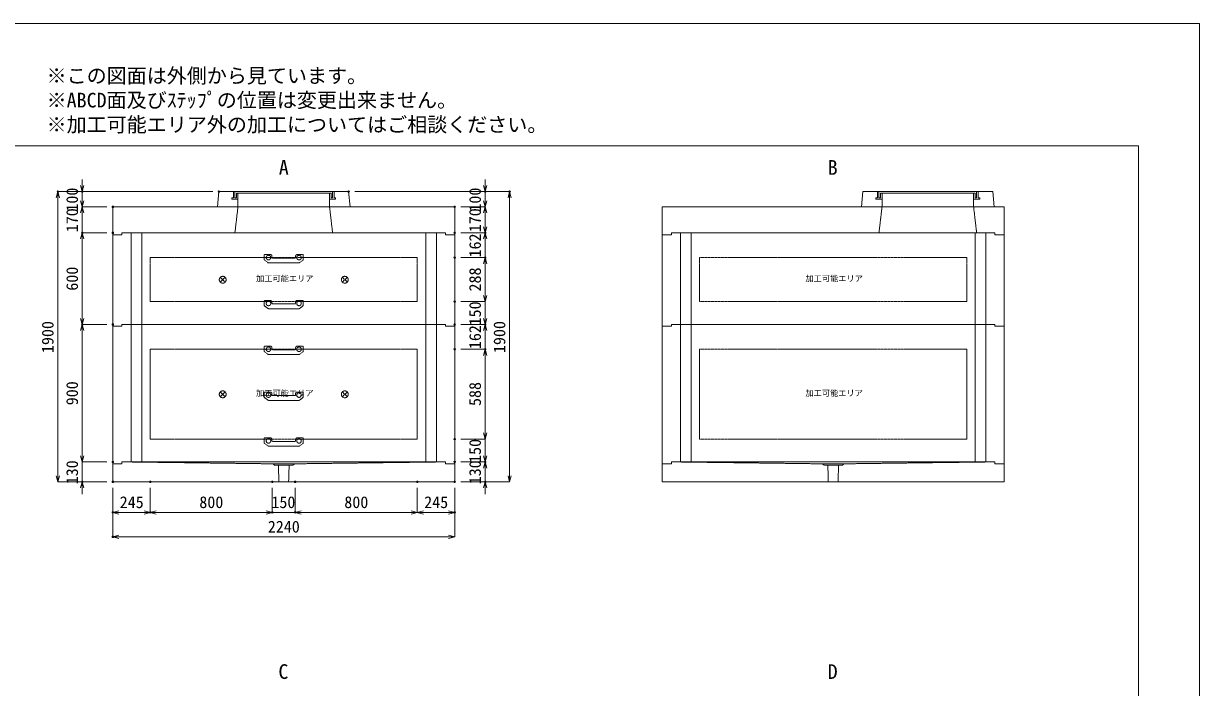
# Model space of a CAD drawing. Units: millimetres, scale not verified. Extents: x -5940 to 5940, y -4200 to 4200.
# Drawn here: x -1765 to 5940, y -146 to 4200 of the extents above; entities that cross this region are included whole.
import ezdxf
from ezdxf.enums import TextEntityAlignment as Align

# ---------------------------------------------------------------- set-up
doc = ezdxf.new("R2010")
doc.units = ezdxf.units.MM
doc.header["$LTSCALE"] = 20
doc.header["$PDMODE"] = 32
doc.header["$PDSIZE"] = 10
doc.linetypes.add('LONG_DASHED1', pattern=[7, 6, -1])
doc.linetypes.add('LONG_DOUBLE_CHAIN', pattern=[21.8, 18, -1, 0.6, -0.6, 0.6, -1])
for name, color, linetype, lineweight in [('0-0_D-TTL', 7, 'Continuous', 9), ('0-1_Defpoints', 7, 'Continuous', 9), ('0-3_D-TTL-TXT', 7, 'Continuous', 9), ('0-4_D-STR-TXT', 7, 'Continuous', 9), ('0-5_D-STR-DIM', 3, 'Continuous', 9), ('0-6_0', 7, 'Continuous', 9), ('0-7_D-STR', 7, 'Continuous', 9), ('0-9_D-STR-STR4', 134, 'LONG_DASHED1', 9), ('0-A_D-STR-STR3', 2, 'LONG_DASHED1', 9), ('0-B_D-STR-STR5', 1, 'LONG_DOUBLE_CHAIN', 9)]:
    doc.layers.add(name, color=color, linetype=linetype, lineweight=lineweight)
doc.styles.add('ＭＳ ゴシック', font='')
doc.styles.get('ＭＳ ゴシック').set_extended_font_data('MS Gothic')

# ---------------------------------------------------------------- blocks, each defined once
blk = doc.blocks.new('A$C4DE05FD1')
at = {"layer": '0-0_D-TTL', "color": 134}
for p, q in [((4000, 76000), (114800, 76000)), ((114800, 76000), (114800, 4000))]:
    blk.add_line(p, q, dxfattribs=at)
at = {"layer": '0-1_Defpoints', "color": 134}
for p, q in [((0, 84000), (118800, 84000)), ((118800, 84000), (118800, 0))]:
    blk.add_line(p, q, dxfattribs=at)
at = {"layer": '0-3_D-TTL-TXT', "style": 'ＭＳ ゴシック'}
for s, p in [('※この図面は外側から見ています。', (43260.9, 79815.7)), ('※ABCD面及びｽﾃｯﾌﾟの位置は変更出来ません。', (43260.9, 78215.7)), ('※加工可能エリア外の加工についてはご相談ください。', (43260.9, 76615.7))]:
    blk.add_text(s, height=962.2, dxfattribs=at).set_placement(p, align=Align.BOTTOM_LEFT)
blk = doc.blocks.new('_Open30')
at = {"layer": '0-6_0'}
blk.add_line((0, 0), (-20, 0), dxfattribs=at)
blk.add_lwpolyline([(-20, 5.36), (0, 0), (-20, -5.36)], dxfattribs=at)
blk = doc.blocks.new('A$C31CA379A')
at = {"layer": '0-4_D-STR-TXT', "style": 'ＭＳ ゴシック'}
for s, p in [('A', (-325.9, -2190.5)), ('B', (35638.6, -2190.5)), ('C', (-351.4, -35190.5)), ('D', (35638.6, -35190.5))]:
    blk.add_text(s, height=962.2, dxfattribs=at).set_placement(p, align=Align.BOTTOM_LEFT)
blk = doc.blocks.new('A$C17EB7B83')
at = {"layer": '0-7_D-STR'}
for p, q in [((-22400, 3400), (22400, 3400)), ((-22400, 3400), (-22400, -240)), ((22400, 3400), (22400, -240)), ((-21200, 0), (21200, 0))]:
    blk.add_line(p, q, dxfattribs=at)
at = {"layer": '0-7_D-STR', "linetype": 'LONG_DASHED1'}
for p, q in [((-6000, 3400), (-6400, 0)), ((6000, 3400), (6400, 0))]:
    blk.add_line(p, q, dxfattribs=at)
at = {"layer": '0-7_D-STR'}
for points in [[(-22400, -240), (-21200, -240), (-21200, 0)], [(22400, -240), (21200, -240), (21200, 0)]]:
    blk.add_lwpolyline(points, dxfattribs=at)
blk = doc.blocks.new('A$C576B1677')
at = {"layer": '0-7_D-STR'}
for p, q in [((-22400, 3400), (22400, 3400)), ((-22400, 3400), (-22400, -240)), ((22400, 3400), (22400, -240)), ((-21200, 0), (21200, 0))]:
    blk.add_line(p, q, dxfattribs=at)
at = {"layer": '0-7_D-STR', "linetype": 'LONG_DASHED1'}
for p, q in [((6400, 3400), (6000, 0)), ((18400, 3400), (18800, 0))]:
    blk.add_line(p, q, dxfattribs=at)
at = {"layer": '0-7_D-STR'}
for points in [[(-22400, -240), (-21200, -240), (-21200, 0)], [(22400, -240), (21200, -240), (21200, 0)]]:
    blk.add_lwpolyline(points, dxfattribs=at)
blk = doc.blocks.new('A$C019679C0')
at = {"layer": '0-7_D-STR'}
for p, q in [((-8700, 0), (-8500, 2000)), ((8500, 2000), (-8500, 2000)), ((8700, 0), (8500, 2000)), ((-8700, 0), (8700, 0))]:
    blk.add_line(p, q, dxfattribs=at)
at = {"layer": '0-7_D-STR', "linetype": 'LONG_DASHED1'}
for p, q in [((-6000, 0), (-6000, 1800)), ((6000, 1800), (6000, 0))]:
    blk.add_line(p, q, dxfattribs=at)
at = {"layer": '0-9_D-STR-STR4'}
for points in [[(-6600, 2000), (-6600, 1200), (-6800, 1200), (-6800, 1000), (-6000, 1000)], [(-6000, 1800), (-6200, 1800), (-6200, 1200), (-6400, 1200), (-6400, 2000)], [(-6000, 1800), (6000, 1800), (6200, 1800)], [(6600, 2000), (6600, 1200), (6800, 1200), (6800, 1000), (6000, 1000)], [(6200, 1800), (6200, 1200), (6400, 1200), (6400, 2000)]]:
    blk.add_lwpolyline(points, dxfattribs=at)
blk = doc.blocks.new('A$C539D7795')
at = {"layer": '0-7_D-STR'}
for p, q in [((-21200, -240), (-21200, 0)), ((21200, 0), (-21200, 0)), ((-22400, -240), (-21200, -240)), ((22400, -240), (22400, -2600))]:
    blk.add_line(p, q, dxfattribs=at)
at = {"layer": '0-7_D-STR', "linetype": 'LONG_DASHED1'}
for p, q in [((-1400, -240), (-20000, 0)), ((1400, -240), (20000, 0)), ((-1200, -420), (-1400, -240)), ((1400, -240), (-1400, -240)), ((1200, -420), (-1200, -420)), ((-635.4, -2600), (-705, -420)), ((635.4, -2600), (705, -420)), ((1200, -420), (1400, -240))]:
    blk.add_line(p, q, dxfattribs=at)
at = {"layer": '0-7_D-STR'}
for points in [[(22400, -240), (21200, -240), (21200, 0)], [(-22400, -240), (-22400, -2600), (22400, -2600)]]:
    blk.add_lwpolyline(points, dxfattribs=at)
blk = doc.blocks.new('A$C27844A11')
at = {"layer": '0-A_D-STR-STR3'}
for p, q in [((-2560, 1000), (-2560, 453.5)), ((-2515.5, 370.3), (-2060.4, 33.6)), ((-2460, 1100), (-1758.4, 1100)), ((1949.4, 0), (-1949.4, 0)), ((-1559.2, 917.4), (-1542, 721.3)), ((1442.4, 630), (-1442.4, 630)), ((1559.2, 917.4), (1542, 721.3)), ((2460, 1100), (1758.4, 1100)), ((2515.5, 370.3), (2060.4, 33.6)), ((2560, 1000), (2560, 453.5))]:
    blk.add_line(p, q, dxfattribs=at)
for centre in [(-2000, 700), (2000, 700)]:
    blk.add_circle(centre, 300, dxfattribs=at)
for centre, radius, start, end in [((-2460, 1000), 100, 90, 180), ((-2460, 453.5), 100, 180, 236.30993), ((-1949.4, 200), 200, 236.30993, 270), ((-1758.4, 900), 200, 5, 90), ((-1442.4, 730), 100, 185, 270), ((1442.4, 730), 100, 270, 355), ((1758.4, 900), 200, 90, 175), ((1949.4, 200), 200, 270, 303.69007), ((2460, 1000), 100, 0, 90), ((2460, 453.5), 100, 303.69007, 0)]:
    blk.add_arc(centre, radius, start, end, dxfattribs=at)
blk = doc.blocks.new('A$C35201968')
at = {"layer": '0-7_D-STR'}
for p, q in [((-21200, 0), (21200, 0)), ((-22400, -240), (-22400, -12240)), ((22400, -240), (22400, -12240)), ((-21200, -12000), (21200, -12000))]:
    blk.add_line(p, q, dxfattribs=at)
at = {"layer": '0-7_D-STR', "linetype": 'LONG_DASHED1'}
for p, q in [((-20000, -12000), (-20000, 0)), ((-18600, -12000), (-18600, 0)), ((18600, -12000), (18600, 0)), ((20000, -12000), (20000, 0))]:
    blk.add_line(p, q, dxfattribs=at)
at = {"layer": '0-7_D-STR'}
for points in [[(-22400, -240), (-21200, -240), (-21200, 0)], [(22400, -240), (21200, -240), (21200, 0)], [(-22400, -12240), (-21200, -12240), (-21200, -12000)], [(22400, -12240), (21200, -12240), (21200, -12000)]]:
    blk.add_lwpolyline(points, dxfattribs=at)
at = {"layer": '0-B_D-STR-STR5'}
for p, q in [((17500, -3240), (17500, -9000)), ((17500, -9000), (-17500, -9000))]:
    blk.add_line(p, q, dxfattribs=at)
blk.add_lwpolyline([(17500, -3240), (-17500, -3240), (-17500, -9000)], dxfattribs=at)
blk = doc.blocks.new('A$C19A04970')
at = {"layer": '0-7_D-STR'}
for p, q in [((-21200, 0), (21200, 0)), ((-22400, -240), (-22400, -18240)), ((22400, -240), (22400, -18240)), ((-21200, -18000), (21200, -18000))]:
    blk.add_line(p, q, dxfattribs=at)
at = {"layer": '0-7_D-STR', "linetype": 'LONG_DASHED1'}
for p, q in [((-20000, -18000), (-20000, 0)), ((-18600, -18000), (-18600, 0)), ((18600, -18000), (18600, 0)), ((20000, -18000), (20000, 0))]:
    blk.add_line(p, q, dxfattribs=at)
at = {"layer": '0-7_D-STR'}
for points in [[(-22400, -240), (-21200, -240), (-21200, 0)], [(22400, -240), (21200, -240), (21200, 0)], [(-22400, -18240), (-21200, -18240), (-21200, -18000)], [(22400, -18240), (21200, -18240), (21200, -18000)]]:
    blk.add_lwpolyline(points, dxfattribs=at)
at = {"layer": '0-B_D-STR-STR5'}
for p, q in [((17500, -3240), (17500, -15000)), ((17500, -15000), (-17500, -15000))]:
    blk.add_line(p, q, dxfattribs=at)
blk.add_lwpolyline([(17500, -3240), (-17500, -3240), (-17500, -15000)], dxfattribs=at)
blk = doc.blocks.new('A$C1C640AAB')
at = {"layer": '0-B_D-STR-STR5'}
for p, q in [((-318.2, -318.2), (318.2, 318.2)), ((-318.2, 318.2), (318.2, -318.2))]:
    blk.add_line(p, q, dxfattribs=at)
blk.add_circle((0, 0), 450, dxfattribs=at)
blk = doc.blocks.new('A$C8d51d0e1')
at = {"layer": '0-7_D-STR'}
blk.add_blockref('A$C35201968', (0, 0), dxfattribs=at)
at = {"layer": '0-B_D-STR-STR5'}
for p in [(-8000, -6140), (8000, -6140)]:
    blk.add_blockref('A$C1C640AAB', p, dxfattribs=at)
blk = doc.blocks.new('A$C0c38001a')
at = {"layer": '0-7_D-STR'}
blk.add_blockref('A$C19A04970', (0, 0), dxfattribs=at)
at = {"layer": '0-B_D-STR-STR5'}
for p in [(-8000, -9140), (8000, -9140)]:
    blk.add_blockref('A$C1C640AAB', p, dxfattribs=at)

msp = doc.modelspace()

# ---------------------------------------------------------------- linework, layer by layer
at = {"layer": '0-1_Defpoints'}
for p in [(-1540, 3100), (-1380, 3100), (-485, 3100), (365, 3100), (1260, 3100), (1420, 3100), (-1180, 3000), (1060, 3000), (-1380, 2830), (-1380, 2830), (-1180, 2830), (-1180, 2830), (1060, 2830), (1260, 2830), (1060, 2668), (1260, 2668), (1060, 2380), (-1380, 2230), (-1180, 2230), (1060, 2230), (1260, 2230), (1060, 2068), (1260, 2068), (1060, 1480), (-1180, 1330), (1060, 1330), (1260, 1330), (-1380, 1200), (-1180, 1200), (-1180, 1200), (-935, 1200), (-135, 1200), (15, 1200), (815, 1200), (1060, 1200), (1060, 1200), (1260, 1200), (-1180, 1000), (-935, 1000), (-135, 1000), (15, 1000), (1060, 1000), (-1180, 840)]:
    msp.add_point(p, dxfattribs=at)
at = {"layer": '0-5_D-STR-DIM'}
for p, q in [((-1380, 3140), (-1380, 3180)), ((1260, 3140), (1260, 3180)), ((-525, 3100), (-1540, 3100)), ((-525, 3100), (-1380, 3100)), ((-1380, 3000), (-1380, 3100)), ((405, 3100), (1260, 3100)), ((405, 3100), (1420, 3100)), ((1260, 3000), (1260, 3100)), ((-1540, 1240), (-1540, 3060)), ((-1380, 3040), (-1380, 3080)), ((1260, 3040), (1260, 3080)), ((1420, 1240), (1420, 3060)), ((-1220, 3000), (-1380, 3000)), ((-1380, 3000), (-1380, 2830)), ((-1220, 3000), (-1380, 3000)), ((-1380, 2960), (-1380, 2920)), ((1100, 3000), (1260, 3000)), ((1100, 3000), (1260, 3000)), ((1260, 3000), (1260, 2830)), ((1260, 2960), (1260, 2920)), ((1260, 2870), (1260, 2910)), ((-1220, 2830), (-1380, 2830)), ((-1220, 2830), (-1380, 2830)), ((-1380, 2790), (-1380, 2750)), ((-1380, 2270), (-1380, 2790)), ((1100, 2830), (1260, 2830)), ((1100, 2830), (1260, 2830)), ((1260, 2668), (1260, 2830)), ((1260, 2790), (1260, 2750)), ((1100, 2668), (1260, 2668)), ((1100, 2668), (1260, 2668)), ((1260, 2628), (1260, 2588)), ((1260, 2420), (1260, 2628)), ((1260, 2420), (1260, 2460)), ((1100, 2380), (1260, 2380)), ((1100, 2380), (1260, 2380)), ((1260, 2380), (1260, 2230)), ((1260, 2270), (1260, 2310)), ((-1220, 2230), (-1380, 2230)), ((-1220, 2230), (-1380, 2230)), ((-1380, 1370), (-1380, 2190)), ((1100, 2230), (1260, 2230)), ((1100, 2230), (1260, 2230)), ((1260, 2068), (1260, 2230)), ((1260, 2190), (1260, 2150)), ((1100, 2068), (1260, 2068)), ((1100, 2068), (1260, 2068)), ((1260, 1520), (1260, 2028)), ((1260, 2028), (1260, 1988)), ((1260, 1520), (1260, 1560)), ((1100, 1480), (1260, 1480)), ((1100, 1480), (1260, 1480)), ((1260, 1480), (1260, 1330)), ((-1380, 1370), (-1380, 1410)), ((1260, 1370), (1260, 1410)), ((-1220, 1330), (-1380, 1330)), ((-1220, 1330), (-1380, 1330)), ((-1380, 1330), (-1380, 1200)), ((1100, 1330), (1260, 1330)), ((1100, 1330), (1260, 1330)), ((1260, 1330), (1260, 1200)), ((1260, 1290), (1260, 1250)), ((-1220, 1200), (-1540, 1200)), ((-1220, 1200), (-1380, 1200)), ((-1380, 1160), (-1380, 1120)), ((-1180, 1160), (-1180, 840)), ((-1180, 1160), (-1180, 1000)), ((-935, 1160), (-935, 1000)), ((-935, 1160), (-935, 1000)), ((-135, 1160), (-135, 1000)), ((-135, 1160), (-135, 1000)), ((15, 1160), (15, 1000)), ((15, 1160), (15, 1000)), ((815, 1160), (815, 1000)), ((815, 1160), (815, 1000)), ((1060, 1160), (1060, 1000)), ((1060, 1160), (1060, 840)), ((1100, 1200), (1260, 1200)), ((1100, 1200), (1420, 1200)), ((1260, 1160), (1260, 1120)), ((-975, 1000), (-1140, 1000)), ((-175, 1000), (-895, 1000)), ((-175, 1000), (-215, 1000)), ((15, 1000), (-135, 1000)), ((775, 1000), (55, 1000)), ((55, 1000), (95, 1000)), ((855, 1000), (1020, 1000)), ((1020, 840), (-1140, 840))]:
    msp.add_line(p, q, dxfattribs=at)

# ---------------------------------------------------------------- block references
at = {"layer": '0-0_D-TTL', "xscale": 0.1, "yscale": 0.1}
msp.add_blockref('A$C4DE05FD1', (-5940, -4200), dxfattribs=at)
at = {"layer": '0-4_D-STR-TXT', "xscale": 0.1, "yscale": 0.1}
msp.add_blockref('A$C31CA379A', (-60, 3400), dxfattribs=at)
at = {"layer": '0-5_D-STR-DIM', "xscale": 2, "yscale": 2}
for p, rotation in [((-1540, 3100), 90), ((-1380, 3100), 270), ((1260, 3100), 270), ((1420, 3100), 90), ((-1380, 3000), 270), ((1260, 3000), 270), ((-1380, 3000), 90), ((1260, 3000), 90), ((1260, 2830), 270), ((-1380, 2830), 90), ((-1380, 2830), 90), ((1260, 2830), 90), ((1260, 2668), 90), ((1260, 2668), 90), ((1260, 2380), 270), ((1260, 2380), 270), ((-1380, 2230), 270), ((1260, 2230), 270), ((-1380, 2230), 90), ((1260, 2230), 90), ((1260, 2068), 90), ((1260, 2068), 90), ((1260, 1480), 270), ((1260, 1480), 270), ((-1380, 1330), 270), ((-1380, 1330), 270), ((1260, 1330), 270), ((1260, 1330), 90), ((-1540, 1200), 270), ((1420, 1200), 270), ((-1380, 1200), 90), ((1260, 1200), 90), ((-1180, 1000), 180), ((-935, 1000), 180), ((15, 1000), 180), ((15, 1000), 180), ((815, 1000), 180), ((-1180, 840), 180)]:
    msp.add_blockref('_Open30', p, dxfattribs=dict(at, rotation=rotation))
at = {"layer": '0-5_D-STR-DIM'}
for name, p, xscale, yscale in [('A$C539D7795', (-60, 1330), 0.05, 0.05), ('A$C539D7795', (3540, 1330), 0.05, 0.05), ('_Open30', (-935, 1000), 2, 2), ('_Open30', (-135, 1000), 2, 2), ('_Open30', (-135, 1000), 2, 2), ('_Open30', (815, 1000), 2, 2), ('_Open30', (1060, 1000), 2, 2), ('_Open30', (1060, 840), 2, 2)]:
    msp.add_blockref(name, p, dxfattribs=dict(at, xscale=xscale, yscale=yscale))
at = {"layer": '0-7_D-STR', "xscale": 0.05, "yscale": 0.05}
for name, p in [('A$C019679C0', (-60, 3000)), ('A$C019679C0', (4160, 3000)), ('A$C17EB7B83', (-60, 2830)), ('A$C576B1677', (3540, 2830)), ('A$C8d51d0e1', (-60, 2830)), ('A$C35201968', (3540, 2830)), ('A$C0c38001a', (-60, 2230)), ('A$C19A04970', (3540, 2230))]:
    msp.add_blockref(name, p, dxfattribs=at)
at = {"layer": '0-A_D-STR-STR3', "xscale": 0.05, "yscale": 0.05}
for p in [(-60, 2633), (-60, 2333), (-60, 2033), (-60, 1733), (-60, 1433)]:
    msp.add_blockref('A$C27844A11', p, dxfattribs=at)

# ---------------------------------------------------------------- texts
at = {"layer": '0-5_D-STR-DIM', "style": 'ＭＳ ゴシック'}
for s, p in [('100', (-1385.2, 2968.96)), ('100', (1254.8, 2968.96)), ('170', (-1385.2, 2833.96)), ('170', (1254.8, 2833.96)), ('162', (1254.8, 2668.8)), ('600', (-1385.2, 2451.2)), ('288', (1254.8, 2446.2)), ('150', (1254.8, 2223.96)), ('1900', (-1545.2, 2042.96)), ('1900', (1414.8, 2042.96)), ('162', (1254.8, 2068.8)), ('900', (-1385.2, 1701.4)), ('588', (1254.8, 1696.4)), ('150', (1254.8, 1323.96)), ('130', (-1385.2, 1183.96)), ('130', (1254.8, 1183.96))]:
    msp.add_text(s, height=76.98, rotation=90, dxfattribs=at).set_placement(p, align=Align.BOTTOM_LEFT)
for s, p in [('245', (-1134.86, 1005.2)), ('800', (-613.2, 1005.2)), ('150', (-141.04, 1005.2)), ('800', (336.8, 1005.2)), ('245', (860.14, 1005.2)), ('2240', (-164.4, 845.2))]:
    msp.add_text(s, height=76.98, dxfattribs=at).set_placement(p, align=Align.BOTTOM_LEFT)
at = {"layer": '0-B_D-STR-STR5', "style": 'ＭＳ ゴシック'}
for p in [(-241.7, 2499.98), (3358.3, 2499.98), (-241.7, 1749.98), (3358.3, 1749.98)]:
    msp.add_text('加工可能エリア', height=38.42, dxfattribs=at).set_placement(p, align=Align.BOTTOM_LEFT)

doc.saveas('drawing.dxf')
